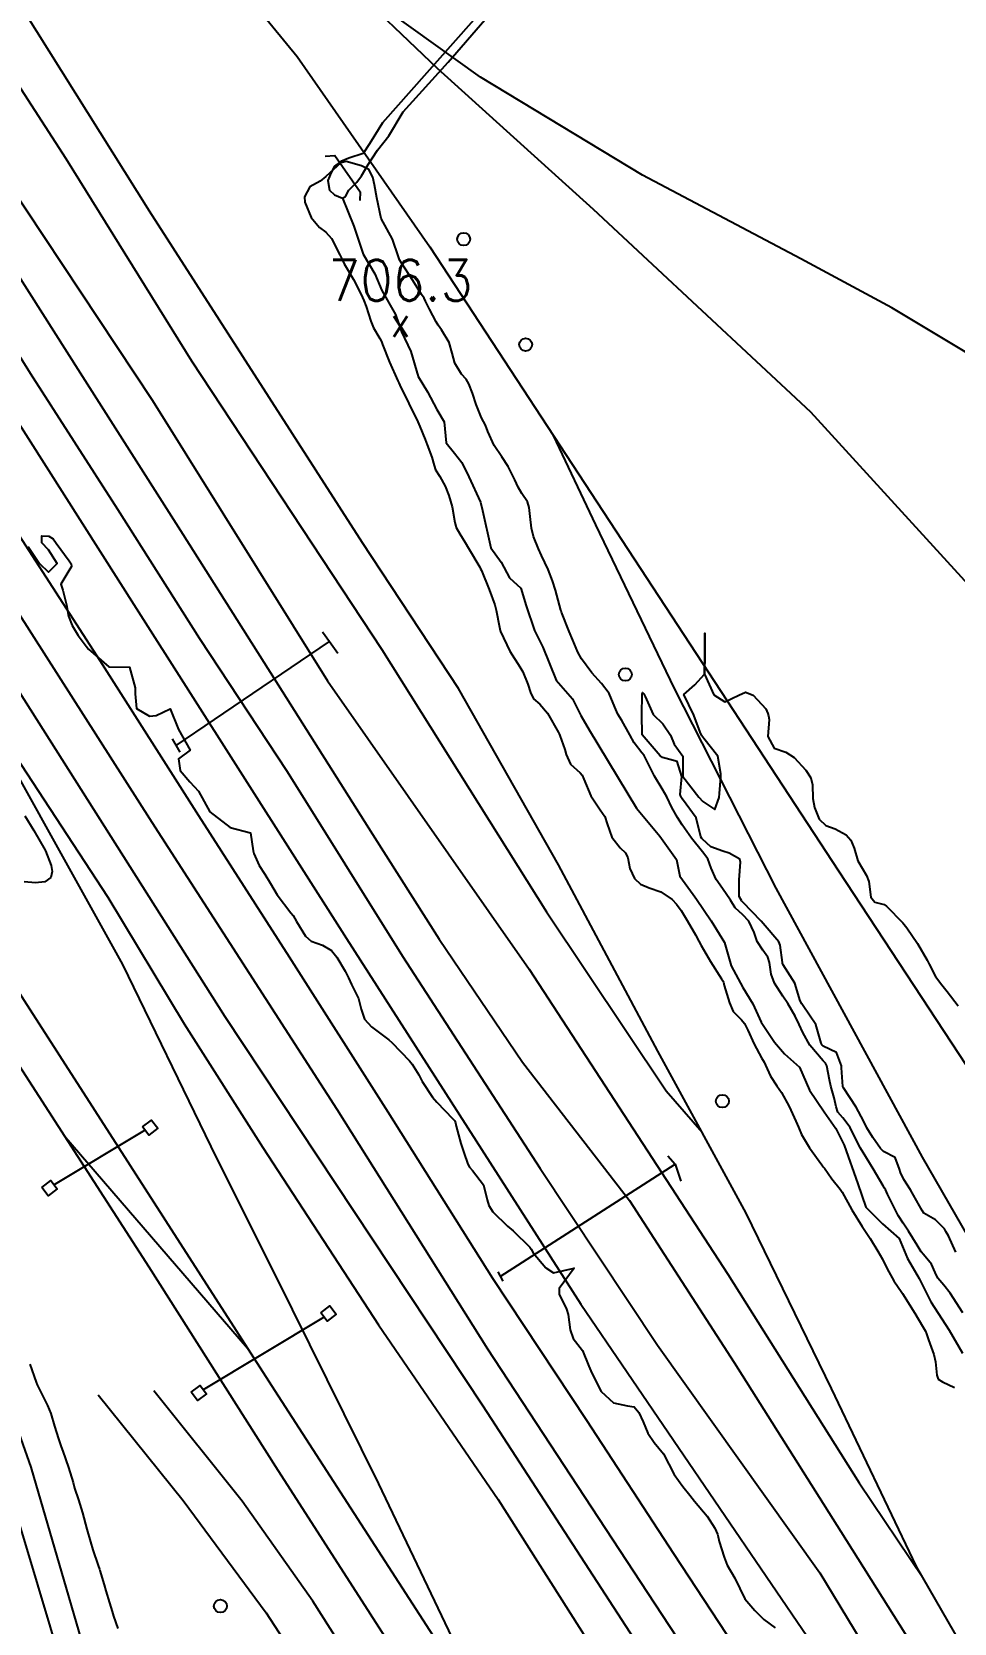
# Model space of a CAD drawing. Header units: metres. Extents: x 307586 to 320046, y 7427249 to 7434250.
# Drawn here: x 308358.9 to 308448.7, y 7433378.9 to 7433533.9 of the extents above; entities that cross this region are included whole.
import ezdxf
from ezdxf.enums import TextEntityAlignment as Align

# ---------------------------------------------------------------- set-up
doc = ezdxf.new("R2010")
doc.units = ezdxf.units.M
doc.header["$MEASUREMENT"] = 0
for name, color, linetype in [('Curvas de Nivel 1m', 11, 'Continuous'), ('Curvas de Nivel 5m', 15, 'Continuous'), ('Divisa', 42, 'FENCELINE2'), ('Hidrografia', 140, 'Continuous'), ('Linha Férrea', 20, 'Continuous'), ('Pontes_Viadutos_Tubos', 190, 'Continuous'), ('Pontos Cotados', 45, 'Continuous'), ('Portico', 45, 'Continuous'), ('Postes', 20, 'Continuous'), ('Vias Primárias', 230, 'Continuous')]:
    doc.layers.add(name, color=color, linetype=linetype)
doc.styles.add('Style-STANDARD', font='STANDARD.shx')
doc.linetypes.add('FENCELINE2', pattern='A,0.25,-0.1,[132,ltypeshp.shx,S=0.1,R=0,X=-0.1,Y=0],-0.1,1', length=1.45)

# ---------------------------------------------------------------- blocks, each defined once
blk = doc.blocks.new('ELVTXT_77')
at = {"layer": 'Pontos Cotados', "linetype": 'Continuous', "style": 'Style-STANDARD'}
for s, height, p in [('706.3', 4, (0, 4)), ('x', 3, (0, 0))]:
    blk.add_text(s, height=height, dxfattribs=at).set_placement(p, align=Align.MIDDLE_CENTER)

msp = doc.modelspace()

# ---------------------------------------------------------------- linework, layer by layer
at = {"layer": 'Curvas de Nivel 1m', "flags": 128}
for points, elevation in [([(308449.58, 7433409.16), (308448.34, 7433411.06), (308447.72, 7433411.84), (308447.16, 7433412.51), (308446.88, 7433413.08), (308446.53, 7433413.87), (308445.75, 7433414.81), (308445.53, 7433415.1), (308445.13, 7433415.74), (308444.3, 7433417.11), (308443.79, 7433417.88), (308443.28, 7433418.61), (308443.02, 7433419.13), (308442.26, 7433420.71), (308442.05, 7433421.15), (308441.97, 7433421.29), (308441.84, 7433421.51), (308440.86, 7433423.16), (308439.87, 7433424.75), (308439.62, 7433425.17), (308439.37, 7433425.68), (308438.6, 7433427.18), (308437.91, 7433428.13), (308437.41, 7433428.69), (308437.24, 7433429.2), (308437.04, 7433430.1), (308436.72, 7433431.21), (308436.59, 7433431.84), (308436.33, 7433433.21), (308436.22, 7433433.46), (308435.98, 7433433.7), (308434.68, 7433435.23), (308434.01, 7433436.46), (308433.66, 7433437.24), (308433.25, 7433438.03), (308432.53, 7433439.26), (308432.05, 7433439.98), (308431.26, 7433441.27), (308430.93, 7433442.13), (308430.75, 7433443.28), (308430.6, 7433443.78), (308430.1, 7433444.46), (308429.56, 7433445.3), (308429.25, 7433446.18), (308428.74, 7433447.3), (308428.15, 7433447.92), (308427.41, 7433448.58), (308426.95, 7433449.33), (308426.18, 7433450.47), (308425.56, 7433451.35), (308425.09, 7433452.46), (308424.74, 7433453.35), (308424.22, 7433454.06), (308423.15, 7433455.37), (308422.25, 7433456.69), (308421.79, 7433457.39), (308421.25, 7433458.37), (308420.75, 7433459.4), (308420.29, 7433460.19), (308419.55, 7433461.42), (308418.78, 7433462.97), (308418.56, 7433463.43), (308418.34, 7433463.7), (308417.57, 7433464.66), (308417.17, 7433465.45), (308416.37, 7433466.85), (308415.99, 7433467.46), (308415.71, 7433468.15), (308415.16, 7433469.47), (308414.41, 7433470.44), (308413.47, 7433471.49), (308412.44, 7433472.86), (308412.08, 7433473.51), (308411.6, 7433474.65), (308411.25, 7433475.52), (308410.5, 7433477.4), (308410.46, 7433477.53), (308410.44, 7433477.59), (308409.92, 7433479.54), (308409.62, 7433480.45), (308409.19, 7433481.54), (308408.56, 7433482.91), (308408.25, 7433483.55), (308407.77, 7433484.75), (308407.58, 7433485.57), (308407.45, 7433486.72), (308407.37, 7433487.57), (308407.2, 7433488.14), (308406.64, 7433488.96), (308406.27, 7433489.58), (308405.96, 7433490.27), (308405.3, 7433491.59), (308404.68, 7433492.51), (308403.96, 7433493.61), (308403.33, 7433494.99), (308403.09, 7433495.62), (308402.72, 7433496.32), (308402.18, 7433497.63), (308401.84, 7433498.72), (308401.48, 7433499.64), (308401.21, 7433500.09), (308400.77, 7433500.58), (308400.12, 7433501.66), (308399.84, 7433502.62), (308399.56, 7433503.66), (308398.83, 7433504.88), (308398.49, 7433505.34), (308398.31, 7433505.68), (308397.65, 7433506.89), (308397.27, 7433507.69), (308397.13, 7433507.96), (308396.87, 7433508.32), (308396.04, 7433509.71), (308394.9, 7433511.44), (308394.73, 7433511.72), (308394.63, 7433511.99), (308394.04, 7433513.73), (308392.95, 7433515.74), (308392.51, 7433517.75), (308392.28, 7433519.03), (308392.12, 7433519.75), (308391.75, 7433520.5), (308391.01, 7433520.86), (308389.52, 7433521.28), (308389.02, 7433521.16), (308387.55, 7433519.81), (308387, 7433519.37), (308386, 7433518.82), (308385.46, 7433517.84), (308385.5, 7433517.31), (308386.14, 7433515.83), (308386.94, 7433514.87), (308387.54, 7433514.41), (308388.1, 7433513.8), (308388.91, 7433512.21), (308389.11, 7433511.79), (308389.35, 7433511.33), (308390.24, 7433509.78), (308390.87, 7433508.59), (308391.13, 7433508.03), (308391.24, 7433507.76), (308391.47, 7433507.15), (308391.92, 7433505.75), (308392.18, 7433505.1), (308392.82, 7433504.05), (308392.98, 7433503.74), (308393.08, 7433503.46), (308393.75, 7433501.73), (308394.58, 7433499.91), (308394.66, 7433499.72), (308394.76, 7433499.51), (308395.62, 7433497.71), (308396.5, 7433495.92), (308396.61, 7433495.7), (308396.71, 7433495.48), (308397.22, 7433494.21), (308397.41, 7433493.69), (308397.86, 7433492.49), (308398.09, 7433491.68), (308398.23, 7433491.24), (308398.65, 7433490.59), (308399.18, 7433489.66), (308399.54, 7433488.76), (308399.85, 7433487.66), (308400.13, 7433486.12), (308400.25, 7433485.65), (308400.59, 7433485.01), (308401.12, 7433484.19), (308401.44, 7433483.64), (308402.55, 7433481.77), (308402.63, 7433481.62), (308402.7, 7433481.46), (308403.46, 7433479.61), (308404.01, 7433478.1), (308404.14, 7433477.6), (308404.48, 7433475.92), (308404.54, 7433475.6), (308404.57, 7433475.51), (308405.46, 7433473.59), (308406.43, 7433472.08), (308406.74, 7433471.58), (308407.22, 7433470.38), (308407.47, 7433469.56), (308407.79, 7433468.95), (308408.39, 7433468.44), (308409.14, 7433467.54), (308410.22, 7433465.67), (308410.28, 7433465.53), (308410.35, 7433465.37), (308410.84, 7433464.03), (308410.97, 7433463.52), (308411.38, 7433462.57), (308412.32, 7433461.73), (308412.53, 7433461.5), (308412.67, 7433461.13), (308413.36, 7433459.49), (308414.27, 7433458.15), (308414.72, 7433457.48), (308414.95, 7433456.77), (308415.4, 7433455.47), (308416.22, 7433454.43), (308416.73, 7433453.96), (308416.95, 7433453.45), (308417.16, 7433452.41), (308417.61, 7433451.44), (308418.18, 7433450.89), (308419.05, 7433450.55), (308420.17, 7433450.14), (308421.28, 7433449.39), (308421.71, 7433448.94), (308422.15, 7433448.33), (308422.75, 7433447.37), (308423.54, 7433445.95), (308423.87, 7433445.36), (308424.11, 7433444.91), (308425, 7433443.35), (308426.08, 7433441.68), (308426.22, 7433441.48), (308426.27, 7433441.34), (308426.36, 7433441.04), (308426.86, 7433439.33), (308427.21, 7433438.5), (308428.03, 7433437.67), (308428.31, 7433437.31), (308428.64, 7433436.68), (308429.28, 7433435.3), (308429.98, 7433433.99), (308430.24, 7433433.55), (308430.37, 7433433.28), (308430.87, 7433432.18), (308431.48, 7433431.27), (308431.94, 7433430.6), (308432.67, 7433429.25), (308433.33, 7433427.82), (308433.58, 7433427.24), (308433.89, 7433426.53), (308434.66, 7433425.23), (308435.86, 7433423.57), (308436, 7433423.36), (308436.1, 7433423.22), (308436.82, 7433422.19), (308437.63, 7433421.19), (308437.83, 7433420.89), (308438.79, 7433419.18), (308439.79, 7433417.54), (308440.03, 7433417.17), (308440.55, 7433416.39), (308441.32, 7433415.15), (308441.75, 7433414.38), (308442.16, 7433413.57), (308442.39, 7433413.14), (308442.86, 7433412.27), (308443.65, 7433411.12), (308443.71, 7433411.03), (308444.91, 7433409.11), (308445.67, 7433407.85), (308445.94, 7433407.37), (308446.04, 7433407.09), (308446.23, 7433406.51), (308446.76, 7433405.08), (308446.92, 7433404.37), (308447.04, 7433403.08), (308447.2, 7433402.67), (308447.61, 7433402.41), (308448.78, 7433401.88)], 708), ([(308358.57, 7433483.79), (308359.68, 7433482.14), (308360.53, 7433481.3), (308361.38, 7433482.12), (308360.56, 7433483.47), (308359.89, 7433484.14), (308359.9, 7433484.82), (308360.58, 7433484.78), (308361, 7433484.54), (308361.29, 7433484.12), (308362.55, 7433482.39), (308362.74, 7433482.1), (308362.8, 7433481.84), (308362.54, 7433481.43), (308361.74, 7433480.11), (308361.94, 7433479.53), (308362.3, 7433478.1), (308362.49, 7433477.01), (308362.84, 7433476.1), (308363.42, 7433475.13), (308364.2, 7433474.08), (308364.45, 7433473.79), (308366.43, 7433472.06), (308368.43, 7433472.03), (308368.99, 7433470.02), (308368.98, 7433469.44), (308369.1, 7433468.02), (308370.37, 7433467.26), (308371.04, 7433467.33), (308372.38, 7433467.98), (308373.19, 7433465.97), (308374.33, 7433463.96), (308373.2, 7433463.1), (308373.38, 7433461.97), (308374.3, 7433460.85), (308375.14, 7433459.95), (308376.26, 7433457.94), (308378.24, 7433456.41), (308380.23, 7433455.89), (308380.48, 7433454.15), (308380.55, 7433453.89), (308381.05, 7433452.73), (308381.62, 7433451.87), (308382.18, 7433450.96), (308382.81, 7433449.85), (308384.15, 7433448.1), (308384.36, 7433447.84), (308384.71, 7433447.26), (308385.58, 7433445.83), (308386.11, 7433445.35), (308387.24, 7433444.94), (308388.1, 7433444.45), (308388.62, 7433443.78), (308389.43, 7433442.42), (308389.76, 7433441.77), (308390.06, 7433441.14), (308390.73, 7433439.76), (308390.99, 7433438.71), (308391.31, 7433437.75), (308392.01, 7433436.99), (308393.69, 7433435.72), (308393.99, 7433435.46), (308395.69, 7433433.7), (308395.97, 7433433.38), (308396.61, 7433432.34), (308396.92, 7433431.69), (308397.93, 7433430.15), (308398.35, 7433429.67), (308399.91, 7433428.05), (308400.11, 7433427.85), (308400.18, 7433427.65), (308400.23, 7433427.31), (308400.69, 7433425.64), (308401, 7433424.77), (308401.38, 7433423.63), (308401.54, 7433423.32), (308401.85, 7433423.02), (308402.9, 7433421.61), (308403.28, 7433420.14), (308403.42, 7433419.6), (308403.8, 7433418.99), (308405.25, 7433417.59), (308405.78, 7433417.14), (308407.42, 7433415.55), (308407.56, 7433415.36), (308407.75, 7433414.98), (308408.97, 7433413.54), (308409.73, 7433413.03), (308411.73, 7433413.5), (308410.28, 7433411.52), (308410.26, 7433410.96), (308410.98, 7433409.51), (308411.14, 7433408.97), (308411.35, 7433407.5), (308411.65, 7433406.66), (308412.55, 7433405.49), (308413.15, 7433403.95), (308413.37, 7433403.48), (308413.61, 7433402.94), (308414.36, 7433401.47), (308415.58, 7433400.39), (308416.94, 7433400.07), (308417.57, 7433399.99), (308418.04, 7433399.43), (308418.46, 7433398.52), (308418.92, 7433397.42), (308419.53, 7433396.53), (308420.45, 7433395.4), (308421.49, 7433393.39), (308422.33, 7433392.22), (308423, 7433391.37), (308423.46, 7433390.8), (308424.68, 7433389.35), (308425.43, 7433388.17), (308425.68, 7433387.59), (308425.75, 7433387.34), (308425.87, 7433386.88), (308426.34, 7433385.33), (308426.64, 7433384.57), (308427.37, 7433383.31), (308428.35, 7433381.3), (308429.34, 7433380.16), (308430.2, 7433379.28), (308431.31, 7433378.45)], 709), ([(308448.92, 7433415.06), (308448.18, 7433416.66), (308447.93, 7433417.07), (308447.79, 7433417.32), (308446.92, 7433418.21), (308445.8, 7433418.86), (308445.62, 7433419.1), (308445.35, 7433419.56), (308444.48, 7433421.11), (308443.84, 7433422.12), (308443.53, 7433422.8), (308443.43, 7433423.13), (308442.99, 7433424.26), (308441.87, 7433424.87), (308441.56, 7433425.15), (308440.82, 7433426.23), (308440.24, 7433427.17), (308439.91, 7433427.85), (308439.2, 7433429.18), (308437.95, 7433431.05), (308437.91, 7433431.19), (308437.78, 7433433), (308437.77, 7433433.19), (308437.29, 7433434.5), (308435.99, 7433435.13), (308435.88, 7433435.22), (308435.8, 7433435.42), (308435.26, 7433437.23), (308434.04, 7433439.05), (308433.9, 7433439.24), (308433.75, 7433439.54), (308433.21, 7433441.25), (308432.09, 7433443.04), (308432.03, 7433443.2), (308432.02, 7433443.26), (308431.8, 7433444.96), (308431.67, 7433445.27), (308430.14, 7433447.07), (308429.95, 7433447.29), (308428.16, 7433449.14), (308428.08, 7433449.23), (308428.02, 7433449.31), (308427.8, 7433449.69), (308427.79, 7433451.32), (308427.94, 7433453.04), (308427.86, 7433453.32), (308426.82, 7433453.93), (308426.22, 7433454.12), (308425.04, 7433454.53), (308424.23, 7433455.27), (308424.16, 7433455.36), (308424.08, 7433455.52), (308423.62, 7433457.37), (308422.28, 7433459.19), (308422.21, 7433459.31), (308422.16, 7433459.38), (308422.05, 7433459.62), (308422.21, 7433461.38), (308421.78, 7433462.84), (308420.33, 7433463.23), (308420.12, 7433463.41), (308418.35, 7433465.43), (308418.34, 7433467.43), (308418.35, 7433469.38), (308418.36, 7433469.43), (308418.4, 7433469.56), (308418.53, 7433469.43), (308418.64, 7433469.19), (308419.44, 7433467.42), (308420.37, 7433466.52), (308421.13, 7433465.4), (308421.47, 7433464.52), (308422.33, 7433463.38), (308422.31, 7433461.38), (308423.89, 7433459.36), (308424.28, 7433458.94), (308425.45, 7433458.17), (308425.85, 7433459.34), (308425.9, 7433459.73), (308426.02, 7433461.34), (308426.02, 7433461.64), (308425.73, 7433463.35), (308424.35, 7433465.08), (308424.16, 7433465.36), (308424.02, 7433465.7), (308423.4, 7433467.37), (308422.4, 7433469.38), (308423.48, 7433470.3), (308424.42, 7433471.36), (308424.45, 7433473.36), (308424.47, 7433475.36), (308424.45, 7433473.36), (308424.42, 7433471.36), (308425.34, 7433469.35), (308426.4, 7433468.67), (308427.76, 7433469.32), (308428.41, 7433469.61), (308429.18, 7433469.3), (308430.39, 7433467.99), (308430.61, 7433467.51), (308430.67, 7433467.29), (308430.74, 7433466.92), (308430.61, 7433465.29), (308431.22, 7433464.15), (308432.34, 7433463.75), (308433.17, 7433463.25), (308434.31, 7433461.99), (308434.78, 7433461.24), (308434.96, 7433460.56), (308434.99, 7433459.23), (308435.14, 7433458.36), (308435.6, 7433457.23), (308436.25, 7433456.6), (308437.16, 7433456.3), (308438.24, 7433455.69), (308438.68, 7433455.19), (308439.01, 7433454.4), (308439.37, 7433453.18), (308440.19, 7433451.75), (308440.42, 7433451.17), (308440.64, 7433449.64), (308441.03, 7433449.16), (308441.93, 7433448.91), (308442.16, 7433448.76), (308443.74, 7433447.12), (308444.14, 7433446.64), (308445.18, 7433445.11), (308446.1, 7433443.49), (308446.23, 7433443.23), (308446.3, 7433443.1), (308446.91, 7433441.91), (308447.55, 7433441.08), (308448.06, 7433440.45), (308449.13, 7433439.06)], 709)]:
    msp.add_lwpolyline(points, dxfattribs=dict(at, elevation=elevation))
at = {"layer": 'Curvas de Nivel 5m', "elevation": 710, "flags": 128}
for points in [[(308358.25, 7433457.56), (308359.11, 7433456.14), (308360.21, 7433454.21), (308360.24, 7433454.16), (308360.26, 7433454.13), (308360.79, 7433452.71), (308360.89, 7433452.12), (308360.76, 7433451.55), (308360.18, 7433451.14), (308359.27, 7433451.04), (308358.18, 7433451.14)], [(308358.72, 7433404.14), (308359.35, 7433402.38), (308359.44, 7433402.13), (308359.59, 7433401.82), (308360.46, 7433400.12), (308360.77, 7433399.33), (308361.14, 7433398.11), (308361.52, 7433396.86), (308361.79, 7433396.1), (308361.94, 7433395.67), (308362.48, 7433394.09), (308362.94, 7433392.62), (308363.09, 7433392.08), (308363.46, 7433390.93), (308363.74, 7433390.08), (308363.85, 7433389.67), (308364.27, 7433388.07), (308364.62, 7433386.85), (308364.86, 7433386.07), (308365.38, 7433384.52), (308365.51, 7433384.19), (308365.55, 7433384.06), (308365.96, 7433382.65), (308366.14, 7433382.05), (308366.49, 7433380.89), (308366.76, 7433380.04), (308366.89, 7433379.61), (308367.31, 7433378.41)]]:
    msp.add_lwpolyline(points, dxfattribs=at)
at = {"layer": 'Divisa'}
msp.add_lwpolyline([(308292.89, 7433487.58), (308308.11, 7433472.59), (308320.15, 7433460.05), (308325.99, 7433454.13), (308334.87, 7433442.87), (308340.86, 7433433.49), (308352.68, 7433411.43), (308358.81, 7433394.12), (308366.46, 7433367.94), (308373.96, 7433342.25), (308377.86, 7433329.03), (308385.69, 7433307.17), (308397.37, 7433280.59), (308407.54, 7433258.25), (308439.92, 7433186.15), (308450.93, 7433160.03), (308457.43, 7433147.96), (308474.35, 7433118.87)], dxfattribs=at)
at = {"layer": 'Hidrografia'}
for points in [[(308407.3, 7433541.14), (308393.07, 7433525.04), (308391.82, 7433523.02), (308391.19, 7433522.08), (308389.79, 7433521.61), (308389.01, 7433521.3), (308388.39, 7433520.83), (308388.07, 7433520.21), (308387.76, 7433519.43), (308387.92, 7433518.49), (308388.39, 7433518.03), (308389.17, 7433517.71), (308389.48, 7433517.87), (308389.79, 7433518.49), (308390.57, 7433519.27), (308391.04, 7433519.9), (308391.66, 7433520.99), (308392.6, 7433522.39), (308393.69, 7433523.8), (308395.09, 7433526.13), (308399.46, 7433530.97), (308406.17, 7433538.77)], [(308389.17, 7433517.71), (308390.29, 7433514.98), (308391.2, 7433512.25), (308392.31, 7433510.34), (308393.02, 7433508.72), (308394.33, 7433506.4), (308394.93, 7433504.69), (308395.84, 7433502.77), (308396.55, 7433500.35), (308397.46, 7433498.84), (308398.36, 7433497.13), (308399.07, 7433495.92), (308399.27, 7433493.9), (308400.08, 7433492.89), (308400.79, 7433491.98), (308401.49, 7433490.57), (308402.61, 7433488.11), (308402.81, 7433487.3), (308403.62, 7433483.67), (308404.63, 7433482.26), (308405.44, 7433480.75), (308406.55, 7433479.74), (308407.05, 7433478.02), (308407.86, 7433475.6), (308408.67, 7433473.99), (308409.98, 7433470.76), (308411.59, 7433468.95), (308412.4, 7433467.33), (308413.21, 7433465.92), (308417.81, 7433458.31), (308420.08, 7433455.56), (308421.69, 7433453.3), (308422.02, 7433451.68), (308423.31, 7433449.9), (308423.64, 7433449.42), (308425.09, 7433447.31), (308426.39, 7433445.21), (308427.03, 7433442.95), (308428.17, 7433440.84), (308429.14, 7433439.23), (308429.95, 7433437.45), (308431.24, 7433435.51), (308432.21, 7433434.38), (308433.67, 7433433.08), (308434.64, 7433430.82), (308436.09, 7433428.72), (308437.23, 7433427.1), (308438.04, 7433425.48), (308439.35, 7433421.7), (308440.15, 7433419.44), (308441.77, 7433417.82), (308443.39, 7433416.37), (308444.2, 7433414.43), (308445.33, 7433412.48), (308446.47, 7433410.22), (308448.24, 7433407.47), (308449.54, 7433405.21)]]:
    msp.add_lwpolyline(points, dxfattribs=at)
at = {"layer": 'Linha Férrea'}
for points in [[(308229.17, 7433702.88), (308235.83, 7433688.04), (308244.77, 7433670.65), (308256.64, 7433653.09), (308268.51, 7433634.38), (308280.54, 7433616.49), (308297.18, 7433590.57), (308312.65, 7433566.31), (308333.38, 7433533.47), (308351.52, 7433505.38), (308369.07, 7433477.78), (308389.56, 7433445.61), (308412.38, 7433409.99), (308434.96, 7433376.88), (308456.86, 7433342.28), (308475.51, 7433312.09), (308492.98, 7433285.16), (308506.42, 7433263.59)], [(308252.02, 7433682.84), (308269.07, 7433656.15), (308281.89, 7433636.97), (308296.62, 7433614.25), (308309.9, 7433592.29), (308330.77, 7433559.69), (308351.33, 7433527.17), (308370.67, 7433498), (308387.71, 7433470.69), (308407.36, 7433442.62), (308426.7, 7433412.92), (308439.5, 7433392.58), (308445.69, 7433383.35)], [(308281.44, 7433647.54), (308289.35, 7433635), (308305, 7433611.72), (308315.97, 7433594), (308333.14, 7433567.13), (308345.38, 7433547.65), (308362.23, 7433521.58), (308374.47, 7433501.87), (308392.99, 7433473.74), (308409.05, 7433448.21), (308420.68, 7433430.76), (308424.19, 7433426.74)], [(308254.53, 7433623.81), (308314.95, 7433529.66), (308351.63, 7433472.08), (308366.31, 7433449.62), (308373.75, 7433437.3), (308381.43, 7433425.26), (308392.69, 7433407.96), (308392.69, 7433407.96), (308404.34, 7433390.97), (308418.19, 7433369.1), (308432.17, 7433347.16), (308450.98, 7433317.51), (308470.11, 7433287.28), (308488.58, 7433260.44), (308500.69, 7433245.63), (308508.02, 7433237.19)], [(308253.4, 7433605.39), (308317.69, 7433503.2), (308358.16, 7433439.58), (308382.26, 7433402.05), (308404.7, 7433367.32), (308425.35, 7433335.37), (308451.33, 7433296.04), (308474.56, 7433264.76), (308496.07, 7433238.28), (308523.99, 7433206.56), (308552.64, 7433175.65), (308573.08, 7433155.02), (308595.96, 7433132.69)], [(308257.58, 7433589.54), (308307.3, 7433511.76), (308314.43, 7433500.47), (308327.38, 7433480.52), (308339.19, 7433462.1), (308352.64, 7433441.03), (308370.31, 7433413.63), (308382.64, 7433394.17), (308396.47, 7433372.65), (308407.5, 7433355.29), (308417.68, 7433339.18), (308430.88, 7433318.32), (308444.17, 7433298.58), (308459.39, 7433277.65), (308473.91, 7433259.06), (308485.41, 7433244.87), (308499.34, 7433228.27), (308514.57, 7433211.05), (308528.12, 7433196.04), (308538.7, 7433184.57), (308554.77, 7433167.54), (308580.14, 7433142.44), (308597.13, 7433126.09)], [(308526.51, 7433214.57), (308517.95, 7433227.83), (308509.89, 7433240.55), (308498.57, 7433257.98), (308487.64, 7433275.2), (308472.37, 7433298.69), (308455.48, 7433325.16), (308437.56, 7433353.43), (308418.18, 7433382.93), (308403.34, 7433405.61), (308388.67, 7433428.95), (308370.64, 7433456.89), (308356.29, 7433479.41), (308340.43, 7433504.26), (308325, 7433528.78), (308309.46, 7433553.04)], [(308307.28, 7433548.8), (308328.41, 7433515.52), (308353.18, 7433476.7), (308377.73, 7433438), (308402.84, 7433400.07), (308435.78, 7433349.31), (308474.48, 7433288.85), (308487.21, 7433268.56), (308502.73, 7433244.51), (308509.93, 7433234.56), (308519.02, 7433223.57), (308531.93, 7433208.05), (308546.25, 7433191.05), (308568.47, 7433165.79), (308586.52, 7433148.87), (308622.32, 7433115.83)], [(308334.01, 7433547.26), (308348.71, 7433524.18), (308363.64, 7433500.69), (308373.63, 7433484.98), (308382.53, 7433470.92), (308392.11, 7433455.77), (308398.6, 7433445.54), (308406.71, 7433433.56), (308417.11, 7433420.09), (308427.31, 7433404.32), (308437.69, 7433387.86), (308447.42, 7433372.42), (308458.93, 7433354.09), (308468.84, 7433338.51), (308472.15, 7433334.68)], [(308373.07, 7433545.81), (308384.75, 7433531.51), (308397.68, 7433512.98), (308437.47, 7433452.21), (308471.92, 7433399.75), (308499.69, 7433355.03), (308523.11, 7433318.67), (308538.42, 7433294.51), (308561.81, 7433257.36), (308580.54, 7433228.38), (308597.13, 7433203.6)], [(308319.85, 7433544.4), (308337.68, 7433516.25), (308351.67, 7433494.12), (308365.55, 7433472.69), (308375.16, 7433457.59), (308383.97, 7433443.81), (308393.58, 7433428.71), (308403.77, 7433412.51), (308412.95, 7433398.68), (308421.4, 7433385.69), (308431, 7433371.12), (308441.46, 7433354.75), (308449.14, 7433342.7), (308459.32, 7433327.04), (308466.89, 7433315.13), (308474.42, 7433303.29), (308480.79, 7433293.34), (308487.89, 7433282.56), (308493.36, 7433274.01), (308498.27, 7433265.95), (308504.04, 7433256.96)], [(308543.24, 7433194.62), (308535.92, 7433207.21), (308525.5, 7433225.44), (308519.66, 7433237.16), (308513.84, 7433248.8), (308505.73, 7433264.99), (308497.64, 7433281.82), (308489.06, 7433298.88), (308482.42, 7433312.82), (308476.27, 7433326.32), (308468.66, 7433341.72), (308461.98, 7433355.22), (308453.71, 7433369.42), (308445.08, 7433384.42), (308436.8, 7433401.77), (308428.49, 7433418.84), (308419.9, 7433434.64), (308410.21, 7433452.77), (308400.47, 7433469.97), (308391.13, 7433484.16), (308370.37, 7433516.46), (308354.58, 7433541.65)], [(308591.63, 7433385.64), (308577.54, 7433406.04), (308565.64, 7433420.97), (308552.62, 7433434.69), (308537.68, 7433447.87), (308522.41, 7433458.67), (308504.71, 7433470.71), (308490.22, 7433479.36), (308456.9, 7433498.51), (308456.9, 7433498.51), (308456.9, 7433498.51), (308442.67, 7433507.04), (308433.8, 7433511.79), (308418.38, 7433519.96), (308402.6, 7433529.51), (308389.34, 7433539.05)], [(308389.34, 7433539.05), (308398.39, 7433530.39), (308413.58, 7433516.66), (308434.74, 7433496.89), (308454.19, 7433475.59), (308464.1, 7433462.7), (308473.12, 7433448.44), (308482.42, 7433433.87), (308491.49, 7433419.43), (308496.61, 7433410.9), (308507.77, 7433393.1), (308518.88, 7433375.5), (308528.01, 7433361.2), (308538.41, 7433344.67), (308550.68, 7433325.31), (308563.01, 7433305.6), (308575.23, 7433286.4), (308591.67, 7433260.78), (308613.83, 7433227.88), (308632.81, 7433205.53), (308661.98, 7433167.5), (308679.74, 7433143.66), (308683.69, 7433138.65)], [(308337.36, 7433534.58), (308347.99, 7433517.91), (308358.76, 7433500.66), (308367.26, 7433487.43), (308375.26, 7433474.83), (308383.79, 7433461.86), (308395.01, 7433443.89), (308408.42, 7433423.2), (308419.86, 7433405.99), (308435.67, 7433383.83), (308450.33, 7433359.59), (308462.41, 7433341.07), (308471.78, 7433325.98), (308478.21, 7433315.83), (308483.86, 7433306.54), (308487.34, 7433302.49)], [(308701.91, 7433056.52), (308678.32, 7433073.75), (308657.77, 7433091.16), (308641.76, 7433109), (308632.32, 7433121.81), (308614.21, 7433148.43), (308592.95, 7433181.04), (308569.95, 7433217.26), (308546.64, 7433252.62), (308532.31, 7433275.78), (308512.7, 7433306.9), (308496.24, 7433333.44), (308482.61, 7433358.16), (308470.8, 7433379.34), (308459.14, 7433400.91), (308445.67, 7433424.3), (308431.42, 7433450.51), (308421.5, 7433469.97), (308413.86, 7433485.89), (308409.72, 7433494.59)], [(308351.63, 7433472.08), (308367.75, 7433443.07), (308376.34, 7433425.36), (308384.26, 7433409.46), (308392.67, 7433392.49), (308399.81, 7433377.52), (308403.44, 7433369.26)], [(308362.05, 7433426.44), (308379.91, 7433405.7)], [(308616.34, 7433100.86), (308586.52, 7433127.37), (308565.51, 7433146.35), (308546.23, 7433163.29), (308516.22, 7433190.37), (308502.64, 7433205.22), (308489.58, 7433220.89), (308480.87, 7433233.52), (308472.78, 7433246.07), (308465.35, 7433257.08), (308459.26, 7433265.88), (308448.09, 7433283.46), (308437.99, 7433299.8), (308429.7, 7433313.86), (308413.06, 7433338.01), (308395.96, 7433365.81), (308386.28, 7433381.06), (308379.39, 7433390.79), (308370.8, 7433401.54)], [(308365.37, 7433401.15), (308373.66, 7433390.87), (308381.73, 7433379.91), (308395.83, 7433358.25), (308410.73, 7433334.78), (308421.09, 7433318.68), (308432.96, 7433299.98), (308443.01, 7433284.09), (308449.89, 7433274.04), (308457.38, 7433262.33), (308464.31, 7433247.75), (308467.69, 7433238), (308472.75, 7433222.02), (308476.75, 7433203.22), (308479.72, 7433182.81), (308482.16, 7433167), (308485.66, 7433149.92), (308490.33, 7433135.65), (308501.75, 7433111.08), (308507.16, 7433099.26)]]:
    msp.add_lwpolyline(points, dxfattribs=at)
at = {"layer": 'Pontes_Viadutos_Tubos'}
msp.add_lwpolyline([(308387.48, 7433521.79), (308388.43, 7433521.86), (308390.91, 7433518.33), (308390.85, 7433517.48)], dxfattribs=at)
at = {"layer": 'Portico'}
for points in [[(308372.97, 7433464.39), (308387.91, 7433474.54)], [(308387.24, 7433475.49), (308387.91, 7433474.54), (308388.72, 7433473.41)], [(308372.6, 7433465.04), (308373.34, 7433463.75)], [(308361.07, 7433421.61), (308369.94, 7433426.95)], [(308404.54, 7433412.69), (308421.58, 7433423.63)], [(308420.85, 7433424.45), (308421.58, 7433423.63), (308422.11, 7433421.98)], [(308404.29, 7433413.14), (308404.8, 7433412.24)], [(308375.63, 7433401.68), (308387.37, 7433408.73)]]:
    msp.add_lwpolyline(points, dxfattribs=at)
for points in [[(308369.7, 7433427.25), (308370.58, 7433427.92), (308371.2, 7433427.12), (308370.32, 7433426.44)], [(308359.89, 7433421.35), (308360.76, 7433422.02), (308361.38, 7433421.21), (308360.51, 7433420.54)], [(308387.05, 7433409.14), (308387.93, 7433409.81), (308388.55, 7433409), (308387.68, 7433408.33)], [(308374.45, 7433401.41), (308375.32, 7433402.08), (308375.94, 7433401.27), (308375.07, 7433400.6)]]:
    msp.add_lwpolyline(points, close=True, dxfattribs=at)
at = {"layer": 'Postes'}
for centre in [(308400.98, 7433513.72), (308407.01, 7433503.45), (308416.72, 7433471.32), (308426.17, 7433429.76), (308377.29, 7433380.58)]:
    msp.add_circle(centre, 0.629, dxfattribs=at)
at = {"layer": 'Vias Primárias'}
msp.add_lwpolyline([(308257.88, 7433534.64, 0.248684), (308259.63, 7433526.62, -0.036184), (308261.48, 7433524.09), (308267.89, 7433513.82), (308276.38, 7433502.59), (308286.08, 7433491.14), (308292.05, 7433484.76), (308298.37, 7433478.31), (308315.85, 7433461.18), (308331.01, 7433443.66), (308340.61, 7433428.83), (308347.92, 7433415.11), (308353.91, 7433400.9), (308358.23, 7433386.78), (308361.94, 7433374.39), (308367.68, 7433354.89), (308371.77, 7433341.24), (308375.65, 7433327.47), (308378.03, 7433320.77), (308383.3, 7433307.46), (308388.53, 7433294.84), (308394.91, 7433280.29), (308399.52, 7433269.9), (308406.89, 7433254.68)], format="xyb", dxfattribs=at)

# ---------------------------------------------------------------- block references
at = {"layer": 'Pontos Cotados', "linetype": 'Continuous'}
msp.add_blockref('ELVTXT_77', (308394.83, 7433505.72, 706.28), dxfattribs=at)

doc.saveas('drawing.dxf')
